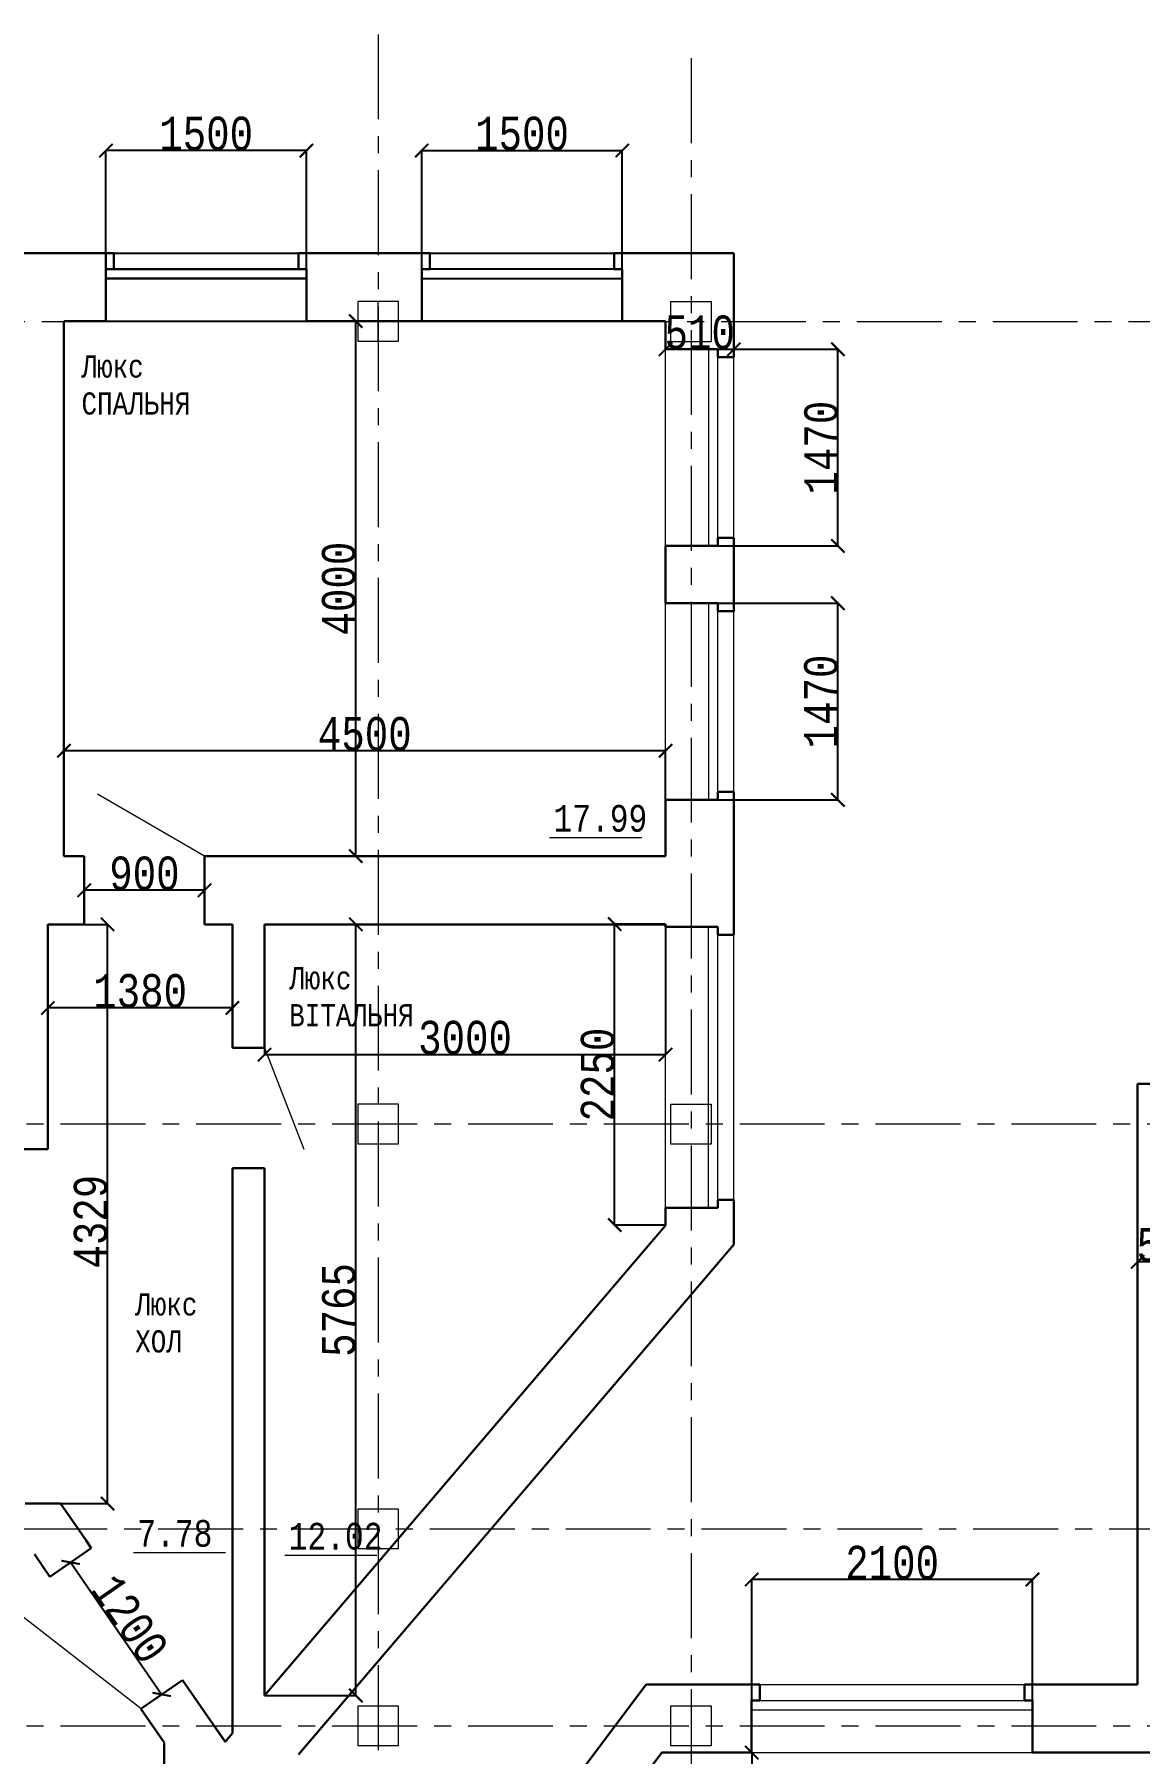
# Model space of a CAD drawing. Header units: millimetres. Extents: x -689206 to 4969298, y -1019800 to 703299.
# Drawn here: x 351983 to 360249, y 688453 to 701305 of the extents above; entities that cross this region are included whole.
import ezdxf

# ---------------------------------------------------------------- set-up
doc = ezdxf.new("R2010")
doc.units = ezdxf.units.MM
doc.linetypes.add('осеваяX2', pattern=[101.6, 63.5, -12.7, 12.7, -12.7])
for name, color, linetype, lineweight in [('несущие', 7, 'Continuous', 30), ('ОКНА', 250, 'Continuous', 20), ('ПЕРЕГОРОДКИ', 252, 'Continuous', 9), ('РАЗМЕРЫ', 7, 'Continuous', 9), ('Слой1', 7, 'Continuous', 30), ('стены', 7, 'Continuous', 20)]:
    doc.layers.add(name, color=color, linetype=linetype, lineweight=lineweight)
doc.styles.add('Аннотативный', font='isocteur.ttf', dxfattribs={"width": 0.7, "height": 250})
doc.dimstyles.new('Аннотативный', dxfattribs={"dimscale": 0, "dimtxt": 250, "dimasz": 100, "dimexe": 1.25, "dimexo": 0.625, "dimtad": 1, "dimdec": 0, "dimtxsty": 'Аннотативный', "dimblk": 'ARCHTICK', "dimcen": 2.5, "dimadec": 0, "dimazin": 0, "dimtfac": 1, "dimtdec": 0, "dimtmove": 0, "dimatfit": 3, "dimfxl": 1, "dimarcsym": 0})

# ---------------------------------------------------------------- blocks, each defined once
blk = doc.blocks.new('_ArchTick')
at = {"color": 0, "linetype": 'ByBlock', "const_width": 0.15}
blk.add_lwpolyline([(-0.5, -0.5), (0.5, 0.5)], dxfattribs=at)
blk = doc.blocks.new('*D100')
at = {"layer": 'Defpoints', "color": 0, "lineweight": 20, "transparency": 16777216}
for p in [(360234, 692129), (360234, 692129), (360744, 692129)]:
    blk.add_point(p, dxfattribs=at)
at = {"layer": 'стены', "color": 0, "lineweight": -2, "transparency": 16777216}
for p, q in [((360234, 692129), (360234, 692130)), ((360744, 692129), (360234, 692129)), ((360744, 692129), (360744, 692130))]:
    blk.add_line(p, q, dxfattribs=at)
at = {"layer": 'стены', "color": 0, "lineweight": -2, "transparency": 16777216, "xscale": 100, "yscale": 100, "zscale": 100, "rotation": 180}
blk.add_blockref('_ArchTick', (360234, 692129), dxfattribs=at)
at = {"layer": 'стены', "color": 0, "lineweight": -2, "transparency": 16777216, "xscale": 100, "yscale": 100, "zscale": 100}
blk.add_blockref('_ArchTick', (360744, 692129), dxfattribs=at)
at = {"layer": 'стены', "color": 0, "lineweight": 25, "transparency": 16777216, "insert": (360489, 692254), "char_height": 250, "attachment_point": 5, "style": 'Аннотативный'}
blk.add_mtext('510', dxfattribs=at)
blk = doc.blocks.new('*D103')
at = {"layer": 'Defpoints', "color": 0, "lineweight": 20, "transparency": 16777216}
for p in [(352518, 700437), (352518, 699162), (354018, 699162)]:
    blk.add_point(p, dxfattribs=at)
at = {"layer": 'стены', "color": 0, "lineweight": -2, "transparency": 16777216}
for p, q in [((352518, 699162), (352518, 700438)), ((354018, 700437), (352518, 700437)), ((354018, 699162), (354018, 700438))]:
    blk.add_line(p, q, dxfattribs=at)
at = {"layer": 'стены', "color": 0, "lineweight": -2, "transparency": 16777216, "xscale": 100, "yscale": 100, "zscale": 100, "rotation": 180}
blk.add_blockref('_ArchTick', (352518, 700437), dxfattribs=at)
at = {"layer": 'стены', "color": 0, "lineweight": -2, "transparency": 16777216, "xscale": 100, "yscale": 100, "zscale": 100}
blk.add_blockref('_ArchTick', (354018, 700437), dxfattribs=at)
at = {"layer": 'стены', "color": 0, "transparency": 16777216, "insert": (353268, 700563), "char_height": 250, "attachment_point": 5, "style": 'Аннотативный'}
blk.add_mtext('1500', dxfattribs=at)
blk = doc.blocks.new('*D147')
at = {"layer": 'Defpoints', "color": 0, "lineweight": 20, "transparency": 16777216}
for p in [(356380, 700437), (354880, 699550), (356380, 699550)]:
    blk.add_point(p, dxfattribs=at)
at = {"layer": 'стены', "color": 0, "lineweight": -2, "transparency": 16777216}
for p, q in [((354880, 699550), (354880, 700438)), ((354880, 700437), (356380, 700437)), ((356380, 699550), (356380, 700438))]:
    blk.add_line(p, q, dxfattribs=at)
at = {"layer": 'стены', "color": 0, "lineweight": -2, "transparency": 16777216, "xscale": 100, "yscale": 100, "zscale": 100, "rotation": 180}
blk.add_blockref('_ArchTick', (354880, 700437), dxfattribs=at)
at = {"layer": 'стены', "color": 0, "lineweight": -2, "transparency": 16777216, "xscale": 100, "yscale": 100, "zscale": 100}
blk.add_blockref('_ArchTick', (356380, 700437), dxfattribs=at)
at = {"layer": 'стены', "color": 0, "lineweight": 25, "transparency": 16777216, "insert": (355630, 700563), "char_height": 250, "attachment_point": 5, "style": 'Аннотативный'}
blk.add_mtext('1500', dxfattribs=at)
blk = doc.blocks.new('*D178')
at = {"layer": 'Defpoints', "color": 0, "lineweight": 20, "transparency": 16777216}
for p in [(356704, 697053), (357992, 697053), (356704, 695583)]:
    blk.add_point(p, dxfattribs=at)
at = {"layer": 'РАЗМЕРЫ', "color": 0, "lineweight": -2, "transparency": 16777216}
for p, q in [((356705, 697053), (357993, 697053)), ((357992, 695583), (357992, 697053)), ((356705, 695583), (357993, 695583))]:
    blk.add_line(p, q, dxfattribs=at)
at = {"layer": 'РАЗМЕРЫ', "color": 0, "lineweight": -2, "transparency": 16777216, "xscale": 100, "yscale": 100, "zscale": 100}
for p, rotation in [((357992, 697053), 90), ((357992, 695583), 270)]:
    blk.add_blockref('_ArchTick', p, dxfattribs=dict(at, rotation=rotation))
at = {"layer": 'РАЗМЕРЫ', "color": 0, "lineweight": 13, "transparency": 16777216, "insert": (357867, 696318), "char_height": 250, "attachment_point": 5, "rotation": 90, "style": 'Аннотативный'}
blk.add_mtext('1470', dxfattribs=at)
blk = doc.blocks.new('*D179')
at = {"layer": 'Defpoints', "color": 0, "lineweight": 20, "transparency": 16777216}
for p in [(356704, 698951), (357993, 698951), (356704, 697481)]:
    blk.add_point(p, dxfattribs=at)
at = {"layer": 'РАЗМЕРЫ', "color": 0, "lineweight": -2, "transparency": 16777216}
for p, q in [((356705, 698951), (357995, 698951)), ((357993, 697481), (357993, 698951)), ((356705, 697481), (357995, 697481))]:
    blk.add_line(p, q, dxfattribs=at)
at = {"layer": 'РАЗМЕРЫ', "color": 0, "lineweight": -2, "transparency": 16777216, "xscale": 100, "yscale": 100, "zscale": 100}
for p, rotation in [((357993, 698951), 90), ((357993, 697481), 270)]:
    blk.add_blockref('_ArchTick', p, dxfattribs=dict(at, rotation=rotation))
at = {"layer": 'РАЗМЕРЫ', "color": 0, "lineweight": 13, "transparency": 16777216, "insert": (357868, 698216), "char_height": 250, "attachment_point": 5, "rotation": 90, "style": 'Аннотативный'}
blk.add_mtext('1470', dxfattribs=at)
blk = doc.blocks.new('*D191')
at = {"layer": 'Defpoints', "color": 0, "lineweight": 20, "transparency": 16777216}
for p in [(353704, 694652), (354387, 694652), (353704, 688887)]:
    blk.add_point(p, dxfattribs=at)
at = {"layer": 'РАЗМЕРЫ', "color": 0, "lineweight": -2, "transparency": 16777216}
for p, q in [((353705, 694652), (354388, 694652)), ((354387, 688887), (354387, 694652)), ((353705, 688887), (354388, 688887))]:
    blk.add_line(p, q, dxfattribs=at)
at = {"layer": 'РАЗМЕРЫ', "color": 0, "lineweight": -2, "transparency": 16777216, "xscale": 100, "yscale": 100, "zscale": 100}
for p, rotation in [((354387, 694652), 90), ((354387, 688887), 270)]:
    blk.add_blockref('_ArchTick', p, dxfattribs=dict(at, rotation=rotation))
at = {"layer": 'РАЗМЕРЫ', "color": 0, "transparency": 16777216, "insert": (354261, 691769), "char_height": 250, "attachment_point": 5, "rotation": 90, "style": 'Аннотативный'}
blk.add_mtext('5765', dxfattribs=at)
blk = doc.blocks.new('*D192')
at = {"layer": 'Defpoints', "color": 0, "lineweight": 20, "transparency": 16777216}
for p in [(356323, 694654), (356704, 694654), (356704, 692404)]:
    blk.add_point(p, dxfattribs=at)
at = {"layer": 'РАЗМЕРЫ', "color": 0, "lineweight": -2, "transparency": 16777216}
for p, q in [((356704, 694654), (356321, 694654)), ((356323, 692404), (356323, 694654)), ((356704, 692404), (356321, 692404))]:
    blk.add_line(p, q, dxfattribs=at)
at = {"layer": 'РАЗМЕРЫ', "color": 0, "lineweight": -2, "transparency": 16777216, "xscale": 100, "yscale": 100, "zscale": 100}
for p, rotation in [((356323, 694654), 90), ((356323, 692404), 270)]:
    blk.add_blockref('_ArchTick', p, dxfattribs=dict(at, rotation=rotation))
at = {"layer": 'РАЗМЕРЫ', "color": 0, "transparency": 16777216, "insert": (356197, 693529), "char_height": 250, "attachment_point": 5, "rotation": 90, "style": 'Аннотативный'}
blk.add_mtext('2250', dxfattribs=at)
blk = doc.blocks.new('*D193')
at = {"layer": 'Defpoints', "color": 0, "lineweight": 20, "transparency": 16777216}
for p in [(353704, 694652), (356704, 694652), (356704, 693678)]:
    blk.add_point(p, dxfattribs=at)
at = {"layer": 'РАЗМЕРЫ', "color": 0, "lineweight": -2, "transparency": 16777216}
for p, q in [((353704, 694651), (353704, 693677)), ((356704, 694651), (356704, 693677)), ((353704, 693678), (356704, 693678))]:
    blk.add_line(p, q, dxfattribs=at)
at = {"layer": 'РАЗМЕРЫ', "color": 0, "lineweight": -2, "transparency": 16777216, "xscale": 100, "yscale": 100, "zscale": 100, "rotation": 180}
blk.add_blockref('_ArchTick', (353704, 693678), dxfattribs=at)
at = {"layer": 'РАЗМЕРЫ', "color": 0, "lineweight": -2, "transparency": 16777216, "xscale": 100, "yscale": 100, "zscale": 100}
blk.add_blockref('_ArchTick', (356704, 693678), dxfattribs=at)
at = {"layer": 'РАЗМЕРЫ', "color": 0, "transparency": 16777216, "insert": (355204, 693804), "char_height": 250, "attachment_point": 5, "style": 'Аннотативный'}
blk.add_mtext('3000', dxfattribs=at)
blk = doc.blocks.new('*D260')
at = {"layer": 'Defpoints', "color": 0, "linetype": 'ByBlock', "lineweight": 20, "transparency": 16777216}
for p in [(357348, 689754), (357348, 688460), (359448, 688460)]:
    blk.add_point(p, dxfattribs=at)
at = {"layer": 'РАЗМЕРЫ', "color": 0, "linetype": 'ByBlock', "lineweight": -2, "transparency": 16777216}
for p, q in [((357348, 688460), (357348, 689755)), ((359448, 689754), (357348, 689754)), ((359448, 688460), (359448, 689755))]:
    blk.add_line(p, q, dxfattribs=at)
at = {"layer": 'РАЗМЕРЫ', "color": 0, "linetype": 'ByBlock', "lineweight": -2, "transparency": 16777216, "xscale": 100, "yscale": 100, "zscale": 100, "rotation": 180}
blk.add_blockref('_ArchTick', (357348, 689754), dxfattribs=at)
at = {"layer": 'РАЗМЕРЫ', "color": 0, "linetype": 'ByBlock', "lineweight": -2, "transparency": 16777216, "xscale": 100, "yscale": 100, "zscale": 100}
blk.add_blockref('_ArchTick', (359448, 689754), dxfattribs=at)
at = {"layer": 'РАЗМЕРЫ', "color": 0, "linetype": 'ByBlock', "lineweight": 13, "transparency": 16777216, "insert": (358398, 689879), "char_height": 250, "attachment_point": 5, "style": 'Аннотативный'}
blk.add_mtext('2100', dxfattribs=at)
blk = doc.blocks.new('*D261')
at = {"layer": 'Defpoints', "color": 0, "linetype": 'ByBlock', "lineweight": 20, "transparency": 16777216}
for p in [(357348, 688460), (357348, 673705), (357348, 673705)]:
    blk.add_point(p, dxfattribs=at)
at = {"layer": 'РАЗМЕРЫ', "color": 0, "linetype": 'ByBlock', "lineweight": -2, "transparency": 16777216}
for p, q in [((357348, 688460), (357349, 688460)), ((357348, 688460), (357348, 673705)), ((357348, 673705), (357349, 673705))]:
    blk.add_line(p, q, dxfattribs=at)
at = {"layer": 'РАЗМЕРЫ', "color": 0, "linetype": 'ByBlock', "lineweight": -2, "transparency": 16777216, "xscale": 100, "yscale": 100, "zscale": 100}
for p, rotation in [((357348, 688460), 90), ((357348, 673705), 270)]:
    blk.add_blockref('_ArchTick', p, dxfattribs=dict(at, rotation=rotation))
at = {"layer": 'РАЗМЕРЫ', "color": 0, "linetype": 'ByBlock', "lineweight": 13, "transparency": 16777216, "insert": (357222, 681082), "char_height": 250, "attachment_point": 5, "rotation": 90, "style": 'Аннотативный'}
blk.add_mtext('14760', dxfattribs=at)
blk = doc.blocks.new('*D272')
at = {"layer": 'Defpoints', "color": 0, "linetype": 'ByBlock', "lineweight": 20, "transparency": 16777216}
for p in [(352356, 694907), (352356, 694907), (353256, 694907)]:
    blk.add_point(p, dxfattribs=at)
at = {"layer": 'РАЗМЕРЫ', "color": 0, "linetype": 'ByBlock', "lineweight": -2, "transparency": 16777216}
for p, q in [((352356, 694907), (352356, 694908)), ((353256, 694907), (352356, 694907)), ((353256, 694907), (353256, 694908))]:
    blk.add_line(p, q, dxfattribs=at)
at = {"layer": 'РАЗМЕРЫ', "color": 0, "linetype": 'ByBlock', "lineweight": -2, "transparency": 16777216, "xscale": 100, "yscale": 100, "zscale": 100, "rotation": 180}
blk.add_blockref('_ArchTick', (352356, 694907), dxfattribs=at)
at = {"layer": 'РАЗМЕРЫ', "color": 0, "linetype": 'ByBlock', "lineweight": -2, "transparency": 16777216, "xscale": 100, "yscale": 100, "zscale": 100}
blk.add_blockref('_ArchTick', (353256, 694907), dxfattribs=at)
at = {"layer": 'РАЗМЕРЫ', "color": 0, "linetype": 'ByBlock', "lineweight": 13, "transparency": 16777216, "insert": (352806, 695032), "char_height": 250, "attachment_point": 5, "style": 'Аннотативный'}
blk.add_mtext('900', dxfattribs=at)
blk = doc.blocks.new('*D273')
at = {"layer": 'Defpoints', "color": 0, "linetype": 'ByBlock', "lineweight": 20, "transparency": 16777216}
for p in [(352084, 694027), (352084, 694027), (353464, 694027)]:
    blk.add_point(p, dxfattribs=at)
at = {"layer": 'РАЗМЕРЫ', "color": 0, "linetype": 'ByBlock', "lineweight": -2, "transparency": 16777216}
for p, q in [((352084, 694028), (352084, 694029)), ((353464, 694027), (352084, 694027)), ((353464, 694028), (353464, 694029))]:
    blk.add_line(p, q, dxfattribs=at)
at = {"layer": 'РАЗМЕРЫ', "color": 0, "linetype": 'ByBlock', "lineweight": -2, "transparency": 16777216, "xscale": 100, "yscale": 100, "zscale": 100, "rotation": 180}
blk.add_blockref('_ArchTick', (352084, 694027), dxfattribs=at)
at = {"layer": 'РАЗМЕРЫ', "color": 0, "linetype": 'ByBlock', "lineweight": -2, "transparency": 16777216, "xscale": 100, "yscale": 100, "zscale": 100}
blk.add_blockref('_ArchTick', (353464, 694027), dxfattribs=at)
at = {"layer": 'РАЗМЕРЫ', "color": 0, "linetype": 'ByBlock', "lineweight": 13, "transparency": 16777216, "insert": (352774, 694153), "char_height": 250, "attachment_point": 5, "style": 'Аннотативный'}
blk.add_mtext('1380', dxfattribs=at)
blk = doc.blocks.new('*D274')
at = {"layer": 'Defpoints', "color": 0, "linetype": 'ByBlock', "lineweight": 20, "transparency": 16777216}
for p in [(352180, 694652), (352530, 694652), (352180, 690322)]:
    blk.add_point(p, dxfattribs=at)
at = {"layer": 'РАЗМЕРЫ', "color": 0, "linetype": 'ByBlock', "lineweight": -2, "transparency": 16777216}
for p, q in [((352180, 694652), (352531, 694652)), ((352530, 690322), (352530, 694652)), ((352180, 690322), (352531, 690322))]:
    blk.add_line(p, q, dxfattribs=at)
at = {"layer": 'РАЗМЕРЫ', "color": 0, "linetype": 'ByBlock', "lineweight": -2, "transparency": 16777216, "xscale": 100, "yscale": 100, "zscale": 100}
for p, rotation in [((352530, 694652), 90), ((352530, 690322), 270)]:
    blk.add_blockref('_ArchTick', p, dxfattribs=dict(at, rotation=rotation))
at = {"layer": 'РАЗМЕРЫ', "color": 0, "linetype": 'ByBlock', "lineweight": 13, "transparency": 16777216, "insert": (352405, 692429), "char_height": 250, "attachment_point": 5, "rotation": 90, "style": 'Аннотативный'}
blk.add_mtext('4329', dxfattribs=at)
blk = doc.blocks.new('*D279')
at = {"layer": 'Defpoints', "color": 0, "linetype": 'ByBlock', "lineweight": 20, "transparency": 16777216}
for p in [(352254, 689882), (352254, 689882), (352935, 688895)]:
    blk.add_point(p, dxfattribs=at)
at = {"layer": 'РАЗМЕРЫ', "color": 0, "linetype": 'ByBlock', "lineweight": -2, "transparency": 16777216}
for p, q in [((352254, 689883), (352255, 689883)), ((352935, 688895), (352254, 689882)), ((352936, 688895), (352936, 688895))]:
    blk.add_line(p, q, dxfattribs=at)
at = {"layer": 'РАЗМЕРЫ', "color": 0, "linetype": 'ByBlock', "lineweight": -2, "transparency": 16777216, "xscale": 100, "yscale": 100, "zscale": 100}
for p, rotation in [((352254, 689882), 124.6116809015568), ((352935, 688895), 304.6116809015568)]:
    blk.add_blockref('_ArchTick', p, dxfattribs=dict(at, rotation=rotation))
at = {"layer": 'РАЗМЕРЫ', "color": 0, "linetype": 'ByBlock', "lineweight": 13, "transparency": 16777216, "insert": (352698, 689460), "char_height": 250, "attachment_point": 5, "rotation": 304.6117, "style": 'Аннотативный'}
blk.add_mtext('1200', dxfattribs=at)
blk = doc.blocks.new('*D482')
at = {"layer": 'Defpoints', "color": 0, "linetype": 'ByBlock', "lineweight": 20, "transparency": 16777216}
for p in [(356704, 698951), (357214, 698951), (357214, 698951)]:
    blk.add_point(p, dxfattribs=at)
at = {"layer": 'РАЗМЕРЫ', "color": 0, "linetype": 'ByBlock', "lineweight": -2, "transparency": 16777216}
for p, q in [((356704, 698952), (356704, 698952)), ((356704, 698951), (357214, 698951)), ((357214, 698952), (357214, 698952))]:
    blk.add_line(p, q, dxfattribs=at)
at = {"layer": 'РАЗМЕРЫ', "color": 0, "linetype": 'ByBlock', "lineweight": -2, "transparency": 16777216, "xscale": 100, "yscale": 100, "zscale": 100, "rotation": 180}
blk.add_blockref('_ArchTick', (356704, 698951), dxfattribs=at)
at = {"layer": 'РАЗМЕРЫ', "color": 0, "linetype": 'ByBlock', "lineweight": -2, "transparency": 16777216, "xscale": 100, "yscale": 100, "zscale": 100}
blk.add_blockref('_ArchTick', (357214, 698951), dxfattribs=at)
at = {"layer": 'РАЗМЕРЫ', "color": 0, "linetype": 'ByBlock', "lineweight": 20, "transparency": 16777216, "insert": (356959, 699077), "char_height": 250, "attachment_point": 5, "style": 'Аннотативный'}
blk.add_mtext('510', dxfattribs=at)
blk = doc.blocks.new('*D484')
at = {"layer": 'Defpoints', "color": 0, "linetype": 'ByBlock', "lineweight": 20, "transparency": 16777216}
for p in [(354387, 699162), (356704, 699162), (356704, 695162)]:
    blk.add_point(p, dxfattribs=at)
at = {"layer": 'РАЗМЕРЫ', "color": 0, "linetype": 'ByBlock', "lineweight": -2, "transparency": 16777216}
for p, q in [((356704, 699162), (354386, 699162)), ((354387, 695162), (354387, 699162)), ((356704, 695162), (354386, 695162))]:
    blk.add_line(p, q, dxfattribs=at)
at = {"layer": 'РАЗМЕРЫ', "color": 0, "linetype": 'ByBlock', "lineweight": -2, "transparency": 16777216, "xscale": 100, "yscale": 100, "zscale": 100}
for p, rotation in [((354387, 699162), 90), ((354387, 695162), 270)]:
    blk.add_blockref('_ArchTick', p, dxfattribs=dict(at, rotation=rotation))
at = {"layer": 'РАЗМЕРЫ', "color": 0, "linetype": 'ByBlock', "lineweight": 20, "transparency": 16777216, "insert": (354261, 697162), "char_height": 250, "attachment_point": 5, "rotation": 90, "style": 'Аннотативный'}
blk.add_mtext('4000', dxfattribs=at)
blk = doc.blocks.new('*D485')
at = {"layer": 'Defpoints', "color": 0, "linetype": 'ByBlock', "lineweight": 20, "transparency": 16777216}
for p in [(352204, 695950), (352204, 695162), (356704, 695162)]:
    blk.add_point(p, dxfattribs=at)
at = {"layer": 'РАЗМЕРЫ', "color": 0, "linetype": 'ByBlock', "lineweight": -2, "transparency": 16777216}
for p, q in [((352204, 695162), (352204, 695951)), ((356704, 695950), (352204, 695950)), ((356704, 695162), (356704, 695951))]:
    blk.add_line(p, q, dxfattribs=at)
at = {"layer": 'РАЗМЕРЫ', "color": 0, "linetype": 'ByBlock', "lineweight": -2, "transparency": 16777216, "xscale": 100, "yscale": 100, "zscale": 100, "rotation": 180}
blk.add_blockref('_ArchTick', (352204, 695950), dxfattribs=at)
at = {"layer": 'РАЗМЕРЫ', "color": 0, "linetype": 'ByBlock', "lineweight": -2, "transparency": 16777216, "xscale": 100, "yscale": 100, "zscale": 100}
blk.add_blockref('_ArchTick', (356704, 695950), dxfattribs=at)
at = {"layer": 'РАЗМЕРЫ', "color": 0, "linetype": 'ByBlock', "lineweight": 20, "transparency": 16777216, "insert": (354454, 696075), "char_height": 250, "attachment_point": 5, "style": 'Аннотативный'}
blk.add_mtext('4500', dxfattribs=at)

msp = doc.modelspace()

# ---------------------------------------------------------------- linework, layer by layer
at = {"layer": 'несущие', "color": 0}
for p, q in [((360233.5, 693459.8), (360233.5, 692949.8)), ((372864.2, 693459.8), (360233.5, 693459.8)), ((360233.5, 692638.8), (360233.5, 693159.8)), ((351914.3, 690322.4), (352179.7, 690322.4)), ((352310.8, 690132.4), (352179.7, 690322.4)), ((352369.8, 690046.3), (352310.8, 690132.4)), ((352098.5, 689775.2), (351983.1, 689942.4)), ((352098.5, 689775.2), (352408.8, 689989.3)), ((352408.8, 689989.3), (352369.8, 690046.3)), ((352780.1, 688787.5), (353090.4, 689001.7)), ((353090.4, 689001.7), (353090.9, 689002)), ((356559.6, 688969.8), (354261.2, 685918.6)), ((357407.6, 688969.8), (356559.6, 688969.8)), ((357407.6, 688969.8), (356559.6, 688969.8)), ((360233.6, 688969.8), (359387.6, 688969.8)), ((360233.6, 688969.8), (359387.6, 688969.8)), ((352954.3, 688535.1), (352780.2, 688787.3)), ((359447.6, 688849.8), (359447.6, 688459.8)), ((356675.6, 688459.8), (354771.2, 685918.6)), ((357347.6, 688459.8), (356675.6, 688459.8)), ((357347.6, 688459.8), (356675.6, 688459.8)), ((360233.6, 688459.8), (359447.6, 688459.8)), ((360363.5, 688459.8), (359447.6, 688459.8))]:
    msp.add_line(p, q, dxfattribs=at)
at = {"layer": 'ОКНА'}
for p, q in [((357094.3, 698951.1), (357024.3, 698951.1)), ((357024.3, 698951.1), (357024.3, 697481.1)), ((357094.3, 698891.1), (357094.3, 698951.1)), ((357094.3, 697541.1), (357094.3, 698891.1)), ((357094.3, 697053), (357024.3, 697053)), ((357024.3, 697053), (357024.3, 695583)), ((357094.3, 696993), (357094.3, 697053)), ((357094.3, 695643), (357094.3, 696993)), ((357024.3, 692533.7), (357024.3, 694633.7)), ((357094.3, 692593.7), (357094.3, 694573.7)), ((357347.6, 688779.8), (359447.6, 688779.8)), ((357407.6, 688849.8), (359387.6, 688849.8))]:
    msp.add_line(p, q, dxfattribs=at)
at = {"layer": 'ОКНА', "color": 0}
for p, q in [((357407.6, 688969.8), (359387.6, 688969.8)), ((357347.6, 688459.8), (359447.6, 688459.8))]:
    msp.add_line(p, q, dxfattribs=at)
at = {"layer": 'ПЕРЕГОРОДКИ', "color": 18, "linetype": 'ByBlock', "lineweight": 13, "true_color": 0x000000}
msp.add_line((352781.3, 688788.4), (351817.8, 689538.3), dxfattribs=at)
at = {"layer": 'РАЗМЕРЫ'}
for p, q in [((356704.3, 697481.1), (356704.3, 698951.1)), ((357214.3, 697541.1), (357214.3, 698891.1)), ((356704.3, 695583), (356704.3, 697053)), ((357214.3, 695643), (357214.3, 696993)), ((356704.3, 692533.7), (356704.3, 694633.7)), ((357214.3, 692593.7), (357214.3, 694573.7))]:
    msp.add_line(p, q, dxfattribs=at)
at = {"layer": 'РАЗМЕРЫ', "color": 114, "true_color": 0x139b48}
for p, q in [((355836, 695301.8), (356525.2, 695301.8)), ((352723.8, 689956.2), (353413.1, 689956.2)), ((353855.6, 689934.9), (354544.9, 689934.9))]:
    msp.add_line(p, q, dxfattribs=at)
at = {"layer": 'РАЗМЕРЫ', "lineweight": 30}
for p, q in [((357094.3, 694633.7), (357094.3, 694573.7)), ((357094.3, 694573.7), (357214.3, 694573.7)), ((357214.3, 694573.7), (357094.3, 694573.7)), ((357094.3, 692533.7), (357094.3, 692593.7)), ((357094.3, 692593.7), (357214.3, 692593.7)), ((357214.3, 692593.7), (357094.3, 692593.7)), ((357214.3, 692258.9), (357214.3, 692402.3)), ((356959.3, 691960.1), (357214.3, 692258.9)), ((357407.6, 688849.8), (357407.6, 688969.8)), ((357407.6, 688969.8), (357407.6, 688849.8)), ((359387.6, 688849.8), (359387.6, 688969.8)), ((357347.6, 688849.8), (357407.6, 688849.8)), ((359447.6, 688849.8), (359387.6, 688849.8))]:
    msp.add_line(p, q, dxfattribs=at)
at = {"layer": 'Слой1'}
for p, q in [((356704.3, 698951.1), (357094.3, 698951.1)), ((357094.3, 698951.1), (357094.3, 698891.1)), ((357094.3, 698891.1), (357214.3, 698891.1)), ((357214.3, 698891.1), (357094.3, 698891.1)), ((357214.3, 697541.1), (357094.3, 697541.1)), ((357094.3, 697541.1), (357094.3, 697481.1)), ((357214.3, 697481.1), (357214.3, 697541.1)), ((357094.3, 697481.1), (356704.3, 697481.1)), ((356704.3, 697053), (357094.3, 697053)), ((357094.3, 697053), (357094.3, 696993)), ((357094.3, 696993), (357214.3, 696993)), ((357214.3, 696993), (357094.3, 696993)), ((357214.3, 695643), (357094.3, 695643)), ((357094.3, 695643), (357094.3, 695583)), ((357094.3, 695583), (356704.3, 695583))]:
    msp.add_line(p, q, dxfattribs=at)
at = {"layer": 'стены', "color": 1, "linetype": 'осеваяX2', "lineweight": 15, "ltscale": 10}
for p, q in [((354554.2, 701305.3), (354554.2, 657009.8)), ((356894.3, 701127.2), (356894.3, 656831.8)), ((335782.3, 699159.8), (384704.2, 699159.8)), ((312554.2, 693159.8), (384704.2, 693159.8)), ((312268.6, 690132.4), (384418.6, 690132.4)), ((312554.2, 688659.8), (384704.2, 688659.8))]:
    msp.add_line(p, q, dxfattribs=at)
at = {"layer": 'стены', "lineweight": 30}
for p, q in [((351686.3, 699669.8), (352578.2, 699669.8)), ((352578.2, 699549.8), (352578.2, 699669.8)), ((353958.2, 699549.8), (353958.2, 699669.8)), ((354940.3, 699669.8), (353958.2, 699669.8)), ((354940.3, 699549.8), (354940.3, 699669.8)), ((356320.3, 699549.8), (356320.3, 699669.8)), ((356320.3, 699669.8), (357214.3, 699669.8)), ((357214.3, 698891.1), (357214.3, 699669.8)), ((352518.2, 699161.8), (352518.2, 699549.8)), ((352518.2, 699549.8), (352578.2, 699549.8)), ((354018.2, 699549.8), (353958.2, 699549.8)), ((354018.2, 699161.8), (354018.2, 699549.8)), ((354880.3, 699161.8), (354880.3, 699549.8)), ((354880.3, 699549.8), (354940.3, 699549.8)), ((356380.3, 699549.8), (356320.3, 699549.8)), ((356380.3, 699161.8), (356380.3, 699549.8)), ((352204.3, 699161.8), (352204.3, 695161.8)), ((352518.2, 699161.8), (352204.3, 699161.8)), ((354018.2, 699161.8), (354880.3, 699161.8)), ((356380.3, 699161.8), (356704.3, 699161.8)), ((356704.3, 699161.8), (356704.3, 698951.1)), ((357214.3, 698891.1), (357214.3, 699161.8)), ((357214.3, 696993), (357214.3, 697541.1)), ((357214.3, 696993), (357214.3, 697541.1)), ((356704.3, 697481.1), (356704.3, 697053)), ((357214.3, 694651.8), (357214.3, 695643)), ((357214.3, 694573.7), (357214.3, 695643)), ((356704.3, 695583), (356704.3, 695161.8)), ((352204.3, 695161.8), (352356.3, 695161.8)), ((352356.3, 695161.8), (352356.3, 694651.8)), ((353256.3, 695161.8), (356704.3, 695161.8)), ((356704.3, 695161.8), (353256.3, 695161.8)), ((353256.3, 695161.8), (353256.3, 694651.8)), ((352084.3, 694651.8), (352356.3, 694651.8)), ((352084.3, 692971.8), (352084.3, 694651.8)), ((352356.3, 694651.8), (352196.3, 694651.8)), ((353256.3, 694651.8), (353464.3, 694651.8)), ((353464.3, 694651.8), (353464.3, 693728.8)), ((356704.3, 694651.8), (353704.3, 694651.8)), ((353704.3, 693728.8), (353704.3, 694651.8)), ((356704.3, 694653.8), (356704.3, 694633.7)), ((356704.3, 694651.8), (356704.3, 694633.7)), ((356704.3, 694633.7), (357094.3, 694633.7)), ((357214.3, 694651.8), (357214.3, 694573.7)), ((353464.3, 693728.8), (353704.3, 693728.8)), ((351814.3, 692971.8), (352084.3, 692971.8)), ((353464.3, 692828.8), (353464.3, 690151.8)), ((353704.3, 692828.8), (353464.3, 692828.8)), ((353704.3, 690151.8), (353704.3, 692828.8)), ((360233.5, 692638.8), (360233.5, 690441.8)), ((357094.3, 692533.7), (356704.3, 692533.7)), ((356704.3, 692533.7), (356704.3, 692403.8)), ((356704.3, 692533.7), (356704.3, 692401.8)), ((357214.3, 692404.3), (357214.3, 692593.7)), ((357214.3, 692593.7), (357214.3, 692402.3)), ((356704.3, 692401.8), (353704.3, 688886.9)), ((356959.3, 691960.1), (353959.3, 688445.2)), ((360233.5, 690441.8), (360233.6, 688969.8)), ((353464.3, 690151.8), (353464.3, 688605.7)), ((353704.3, 690151.8), (353704.3, 688886.9)), ((353090.9, 689002), (353409.1, 688541)), ((352781.3, 688788.4), (352780.2, 688787.3)), ((352954.3, 688535.1), (352780.2, 688787.3)), ((357347.6, 688849.8), (357347.6, 688459.8)), ((353328.5, 688659.8), (353409.1, 688543)), ((352954.3, 688098.9), (352954.3, 688535.1)), ((353409.1, 688541), (353464.3, 688605.7))]:
    msp.add_line(p, q, dxfattribs=at)
at = {"layer": 'стены', "color": 7, "lineweight": 25, "true_color": 0xffffff}
for p, q in [((352518.2, 699669.8), (352518.2, 699549.8)), ((352578.2, 699549.8), (352578.2, 699669.8)), ((353958.2, 699549.8), (353958.2, 699669.8)), ((352518.2, 699549.8), (352578.2, 699549.8)), ((354018.2, 699549.8), (353958.2, 699549.8)), ((354018.2, 699549.8), (354018.2, 699479.8))]:
    msp.add_line(p, q, dxfattribs=at)
at = {"layer": 'стены', "lineweight": 25}
for p, q in [((352578.2, 699669.8), (353958.2, 699669.8)), ((354940.3, 699669.8), (356320.3, 699669.8)), ((352518.2, 699549.8), (354018.2, 699549.8)), ((353958.2, 699549.8), (352518.2, 699549.8)), ((354018.2, 699479.8), (352518.2, 699479.8)), ((352518.2, 699479.8), (354018.2, 699479.8)), ((356320.3, 699549.8), (354880.3, 699549.8)), ((354880.3, 699479.8), (356380.3, 699479.8)), ((352518.2, 699161.8), (352518.2, 699416.8)), ((352518.2, 699161.8), (354018.2, 699161.8)), ((354880.3, 699161.8), (356380.3, 699161.8))]:
    msp.add_line(p, q, dxfattribs=at)
at = {"layer": 'стены', "color": 152, "lineweight": 30, "true_color": 0x2776bb}
for p, q in [((352518.2, 699161.8), (352518.2, 699519.8)), ((354018.2, 699161.8), (354018.2, 699519.8)), ((357064.3, 698951.1), (356704.3, 698951.1)), ((356704.3, 697481.1), (357064.3, 697481.1)), ((357064.3, 697053), (356704.3, 697053)), ((357064.3, 697053), (356704.3, 697053)), ((356704.3, 695583), (357064.3, 695583)), ((356704.3, 695583), (357064.3, 695583))]:
    msp.add_line(p, q, dxfattribs=at)
at = {"layer": 'стены', "color": 152, "lineweight": 25, "true_color": 0x2776bb}
for p, q in [((354880.3, 699161.8), (354880.3, 699416.8)), ((357214.3, 696993), (357214.3, 697191.2))]:
    msp.add_line(p, q, dxfattribs=at)
at = {"layer": 'стены'}
for p, q in [((354554.2, 699009.8), (354554.2, 699309.8)), ((354404.2, 699159.8), (354704.2, 699159.8)), ((353256.3, 695161.8), (352455.6, 695624.1)), ((352204.3, 695161.8), (352356.3, 695161.8)), ((353464.3, 694651.8), (353256.3, 694651.8)), ((353704.3, 694651.8), (354066.3, 694651.8)), ((353704.3, 693728.8), (353998.4, 692972.4))]:
    msp.add_line(p, q, dxfattribs=at)
at = {"layer": 'стены', "color": 240, "true_color": 0xed1f24}
for points in [[(354404.2, 699309.8), (354704.2, 699309.8), (354704.2, 699009.8), (354404.2, 699009.8)], [(356744.3, 699307.8), (357044.3, 699307.8), (357044.3, 699007.8), (356744.3, 699007.8)], [(354404.2, 693309.8), (354704.2, 693309.8), (354704.2, 693009.8), (354404.2, 693009.8)], [(356744.3, 693307.8), (357044.3, 693307.8), (357044.3, 693007.8), (356744.3, 693007.8)], [(354404.2, 690282.4), (354704.2, 690282.4), (354704.2, 689982.4), (354404.2, 689982.4)], [(354404.2, 688809.8), (354704.2, 688809.8), (354704.2, 688509.8), (354404.2, 688509.8)], [(356744.3, 688809.8), (357044.3, 688809.8), (357044.3, 688509.8), (356744.3, 688509.8)]]:
    msp.add_lwpolyline(points, close=True, dxfattribs=at)

# ---------------------------------------------------------------- texts
at = {"char_height": 165.8, "width": 766.271, "attachment_point": 1, "style": 'Аннотативный'}
for s, insert in [('Люкс\\PСПАЛЬНЯ', (352335.5, 698905.3)), ('Люкс\\PВІТАЛЬНЯ', (353889.1, 694332.1)), ('Люкс ХОЛ', (352737.1, 691893.7))]:
    msp.add_mtext(s, dxfattribs=dict(at, insert=insert))
at = {"layer": 'РАЗМЕРЫ', "color": 114, "true_color": 0x139b48, "char_height": 200, "width": 656.117, "attachment_point": 1, "style": 'Аннотативный'}
for s, insert in [('17.99', (355865.2, 695544.6)), ('7.78', (352753.1, 690199)), ('12.02', (353884.9, 690177.7))]:
    msp.add_mtext(s, dxfattribs=dict(at, insert=insert))

# ---------------------------------------------------------------- dimensions: what is measured, and where the dimension line sits
at = {"layer": 'РАЗМЕРЫ', "linetype": 'ByBlock', "lineweight": 20}
dim = msp.add_linear_dim(base=(354387, 699161.8), p1=(356704.3, 695161.8), p2=(356704.3, 699161.8), angle=90, dimstyle='Аннотативный', dxfattribs=at)
dim.commit()
dim.dimension.update_dxf_attribs({"geometry": '*D484', "text_midpoint": (354261.4, 697161.8)})
for base, p1, p2, picture, middle in [((357214.3, 698951.1), (356704.3, 698951.1), (357214.3, 698951.1), '*D482', (356959.3, 699076.7)), ((352204.3, 695949.8), (356704.3, 695161.8), (352204.3, 695161.8), '*D485', (354454.3, 696075.4))]:
    dim = msp.add_linear_dim(base=base, p1=p1, p2=p2, dimstyle='Аннотативный', dxfattribs=at)
    dim.commit()
    dim.dimension.update_dxf_attribs({"geometry": picture, "text_midpoint": middle})
at = {"layer": 'РАЗМЕРЫ', "lineweight": 13}
for base, p1, p2, picture, middle in [((357993.4, 698951.1), (356704.3, 697481.1), (356704.3, 698951.1), '*D179', (357867.8, 698216.1)), ((357992.1, 697053), (356704.3, 695583), (356704.3, 697053), '*D178', (357866.5, 696318))]:
    dim = msp.add_linear_dim(base=base, p1=p1, p2=p2, angle=90, dimstyle='Аннотативный', dxfattribs=at)
    dim.commit()
    dim.dimension.update_dxf_attribs({"geometry": picture, "text_midpoint": middle})
at = {"layer": 'РАЗМЕРЫ', "color": 18, "linetype": 'ByBlock', "lineweight": 13, "true_color": 0x000000}
for base, p1, p2, picture, middle in [((352356.3, 694906.8), (353256.3, 694906.8), (352356.3, 694906.8), '*D272', (352806.3, 695032.4)), ((352084.3, 694027.4), (353464.3, 694027.4), (352084.3, 694027.4), '*D273', (352774.3, 694153)), ((357347.6, 689753.8), (359447.6, 688459.8), (357347.6, 688459.8), '*D260', (358397.6, 689879.4))]:
    dim = msp.add_linear_dim(base=base, p1=p1, p2=p2, dimstyle='Аннотативный', dxfattribs=at)
    dim.commit()
    dim.dimension.update_dxf_attribs({"geometry": picture, "text_midpoint": middle})
dim = msp.add_linear_dim(base=(352530.2, 694651.8), p1=(352179.7, 690322.4), p2=(352179.7, 694651.8), angle=90, dimstyle='Аннотативный', dxfattribs=at)
dim.commit()
dim.dimension.update_dxf_attribs({"geometry": '*D274', "text_midpoint": (352530.2, 692428.7), "dimtype": 160})
at = {"layer": 'РАЗМЕРЫ'}
for base, p1, p2, picture, middle in [((354387, 694651.8), (353704.3, 688886.9), (353704.3, 694651.8), '*D191', (354261.4, 691769.4)), ((356322.7, 694653.8), (356704.3, 692403.8), (356704.3, 694653.8), '*D192', (356197.1, 693528.8))]:
    dim = msp.add_linear_dim(base=base, p1=p1, p2=p2, angle=90, dimstyle='Аннотативный', dxfattribs=at)
    dim.commit()
    dim.dimension.update_dxf_attribs({"geometry": picture, "text_midpoint": middle})
dim = msp.add_linear_dim(base=(356704.3, 693678.3), p1=(353704.3, 694651.8), p2=(356704.3, 694651.8), dimstyle='Аннотативный', dxfattribs=at)
dim.commit()
dim.dimension.update_dxf_attribs({"geometry": '*D193', "text_midpoint": (355204.3, 693804)})
at = {"layer": 'РАЗМЕРЫ', "color": 18, "linetype": 'ByBlock', "lineweight": 13, "true_color": 0x000000}
dim = msp.add_aligned_dim(p1=(352935.2, 688894.6), p2=(352253.6, 689882.3), distance=0, dimstyle='Аннотативный', dxfattribs=at)
dim.commit()
dim.dimension.update_dxf_attribs({"geometry": '*D279', "text_midpoint": (352697.8, 689459.8)})
dim = msp.add_linear_dim(base=(357347.6, 673704.6), p1=(357347.6, 688459.8), p2=(357347.6, 673704.6), angle=90, text='14760', dimstyle='Аннотативный', dxfattribs=at)
dim.commit()
dim.dimension.update_dxf_attribs({"geometry": '*D261', "text_midpoint": (357222, 681082.2)})
at = {"layer": 'стены'}
dim = msp.add_linear_dim(base=(352518.2, 700437), p1=(354018.2, 699161.8), p2=(352518.2, 699161.8), dimstyle='Аннотативный', dxfattribs=at)
dim.commit()
dim.dimension.update_dxf_attribs({"geometry": '*D103', "text_midpoint": (353268.2, 700562.6)})
at = {"layer": 'стены', "lineweight": 25}
for base, p1, p2, picture, middle in [((356380.3, 700437), (354880.3, 699549.8), (356380.3, 699549.8), '*D147', (355630.3, 700562.6)), ((360233.5, 692128.8), (360743.5, 692128.8), (360233.5, 692128.8), '*D100', (360488.5, 692254.4))]:
    dim = msp.add_linear_dim(base=base, p1=p1, p2=p2, dimstyle='Аннотативный', dxfattribs=at)
    dim.commit()
    dim.dimension.update_dxf_attribs({"geometry": picture, "text_midpoint": middle})

doc.saveas('drawing.dxf')
